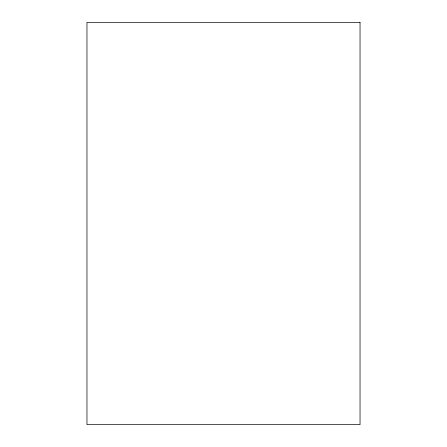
<?xml version="1.0" encoding="UTF-8"?>
<svg xmlns="http://www.w3.org/2000/svg" width="447" height="447" viewBox="0 0 447 447"><rect width="100%" height="100%" fill="white"/><g stroke="black" fill="none" stroke-linecap="round" stroke-linejoin="round"><path stroke-width="0.67" d="M360.036 22.35L86.964 22.35L86.964 424.65L360.036 424.65L360.036 22.35"/></g></svg>
